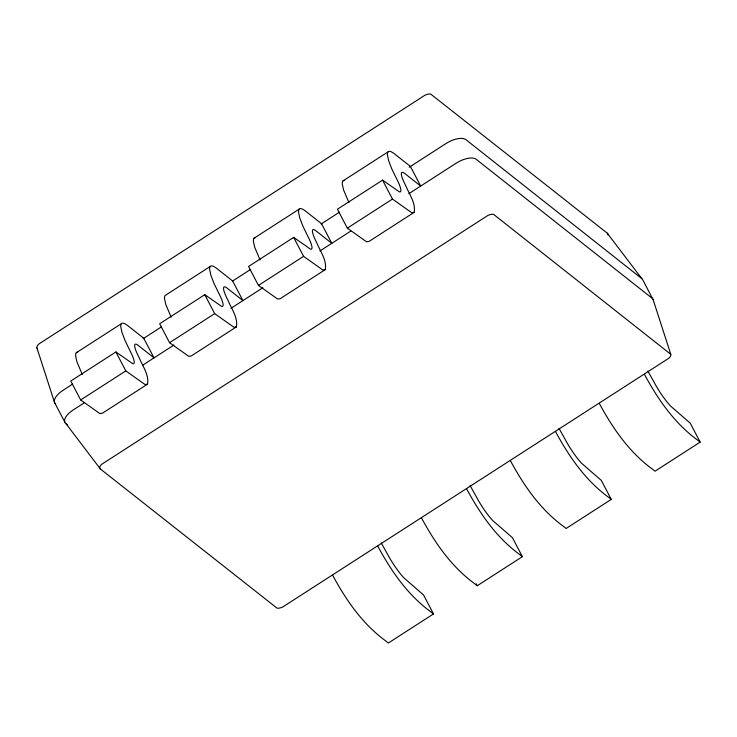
<?xml version="1.0" encoding="UTF-8"?>
<svg xmlns="http://www.w3.org/2000/svg" width="737" height="737" viewBox="0 0 737 737"><rect width="100%" height="100%" fill="white"/><g stroke="black" fill="none" stroke-linecap="round" stroke-linejoin="round"><path stroke-width="1.11" d="M147.492 384.18C149.27 374.755 142.49 366.04 139.155 357.648A24.791 4.376 57.2 0 1 138.316 345.478L154.015 357.878L143.77 338.274L128.072 325.874A49.582 8.752 57.2 0 0 120.757 326.841L122.01 332.599L125.069 340.568L129.73 350.213A24.791 4.376 57.2 0 1 132.66 363.636L115.902 351.954L70.77 381.029L80.674 399.97L99.864 413.586L102.36 413.254L147.492 384.18L144.996 384.502L125.806 370.895L115.902 351.954M236.384 326.906C238.162 317.481 231.381 308.766 228.037 300.374A24.791 4.376 57.2 0 1 227.208 288.204L242.906 300.604L232.652 281L216.954 268.6A49.582 8.752 57.2 0 0 209.64 269.567L210.893 275.325L213.96 283.294L218.622 292.939A24.791 4.376 57.2 0 1 221.542 306.362L204.785 294.68L159.662 323.755L169.565 342.696L188.755 356.312L191.251 355.98L236.384 326.906L233.887 327.228L214.688 313.621L204.785 294.68M325.266 269.631C327.053 260.207 320.263 251.492 316.928 243.109A24.791 4.376 57.2 0 1 316.099 230.939L331.797 243.339L321.544 223.726L305.846 211.326A49.582 8.752 57.2 0 0 298.531 212.293L299.784 218.051L302.843 226.019L307.513 235.665A24.791 4.376 57.2 0 1 310.434 249.097L293.676 237.406L248.553 266.481L258.447 285.422L277.646 299.038L280.143 298.706L325.266 269.631L322.769 269.963L303.58 256.347L293.676 237.406M414.157 212.357C415.935 202.933 409.155 194.218 405.82 185.835A24.791 4.376 57.2 0 1 404.982 173.665L420.68 186.065L410.435 166.451L394.737 154.051A49.582 8.752 57.2 0 0 387.422 155.019L388.675 160.777L391.734 168.745L396.395 178.391A24.791 4.376 57.2 0 1 399.325 191.823L382.567 180.132L337.435 209.207L347.339 228.157L366.529 241.764L369.025 241.432L414.157 212.357L411.661 212.689L392.471 199.073L382.567 180.132M76.27 352.765L121.393 323.681M210.285 266.416L165.152 295.491A49.582 8.752 57.2 0 0 164.517 298.642L165.77 304.399L171.159 317.196M254.044 238.217L299.176 209.142M342.935 180.943L388.058 151.868M72.723 384.041L63.087 390.26A16.527 7.453 -27.6 0 0 55.69 404.033M143.107 338.698L161.421 326.896M232.459 281.129L250.534 269.475M321.139 223.984L339.527 212.136M409.21 167.244L445.986 143.54A16.527 7.453 -27.6 0 1 465.941 139.689L641.761 278.577A16.527 7.453 -27.6 0 1 642.922 280.161L653.166 299.766L670.79 354.331A6.836 3.086 -27.6 0 1 668.625 358.366L282.787 606.966A6.836 3.086 -27.6 0 1 276.955 608.089L100.435 469.036L65.943 423.637A16.527 7.453 -27.6 0 1 73.331 409.864L83.972 403.01M80.674 399.97L125.806 370.895M169.565 342.696L214.688 313.621M258.447 285.422L303.58 256.347M347.339 228.157L392.471 199.073M142.499 365.303L173.895 345.073M230.948 308.315L262.851 287.752M319.904 250.995L350.84 231.059M408.86 193.684L456.24 163.153A16.527 7.453 -27.6 0 1 476.194 159.303L652.015 298.181A16.527 7.453 -27.6 0 1 653.166 299.766M381.232 542.911L387.183 553.57A24.791 4.376 57.2 0 0 404.069 578.029L423.582 594.989L433.485 613.939L388.353 643.014L385.921 641.089C362.668 624.165 346.104 600.231 332.636 575.21M421.527 517.936C434.996 542.957 451.551 566.891 474.812 583.815L477.244 585.74L522.376 556.665L512.473 537.724L492.952 520.755A24.791 4.376 57.2 0 1 476.074 496.296L470.123 485.637M559.014 428.372L564.957 439.022A24.791 4.376 57.2 0 0 581.843 463.481L601.355 480.45L611.259 499.391L566.136 528.466L563.694 526.54C540.442 509.617 523.887 485.683 510.409 460.662M647.897 371.098L653.848 381.757A24.791 4.376 57.2 0 0 670.734 406.207L690.247 423.176L700.15 442.117L655.018 471.192L652.586 469.266C629.334 452.352 612.769 428.409 599.301 403.388M641.761 278.577L607.26 233.168L430.749 94.115A6.836 3.086 -27.6 0 0 424.908 95.248L39.079 343.847A6.836 3.086 -27.6 0 0 36.914 347.873L54.529 402.448L64.782 422.052M700.15 442.117L697.709 440.192C674.456 423.268 657.901 399.334 644.433 374.313M611.259 499.391L608.826 497.466C585.565 480.542 569.01 456.608 555.541 431.587M522.376 556.665L519.935 554.74C496.683 537.817 480.119 513.882 466.65 488.861M433.485 613.939L431.044 612.014C407.791 595.091 391.236 571.147 377.768 546.135M65.943 423.637L67.74 425.065M607.26 233.168L607.914 234.062A6.836 3.086 -27.6 0 1 607.97 234.919M670.79 354.331L493.624 214.393A6.836 3.086 -27.6 0 0 487.783 215.517L101.955 464.117A6.836 3.086 -27.6 0 0 99.79 468.152L100.435 469.036M36.914 347.873L37.559 348.767M476.203 583.75L477.244 585.74M348.942 202.647L343.543 189.851L342.29 184.093A49.582 8.752 57.2 0 1 344.4 180.408M260.05 259.921L254.652 247.125L253.399 241.368A49.582 8.752 57.2 0 1 255.509 237.683M82.277 374.47L76.878 361.674L75.625 355.916A49.582 8.752 57.2 0 1 77.735 352.222"/></g></svg>
